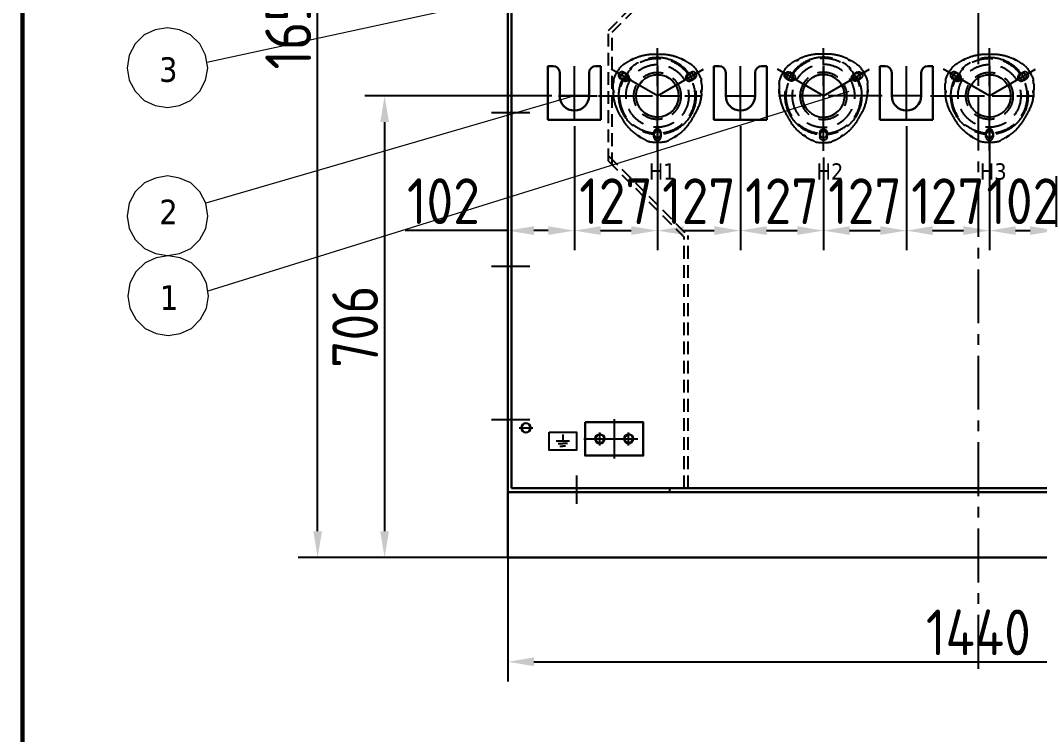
# Model space of a CAD drawing. Header units: millimetres. Extents: x 70841 to 133731, y -170061 to -164340.
# Drawn here: x 98683 to 100242, y -167358 to -166266 of the extents above; entities that cross this region are included whole.
import ezdxf

# ---------------------------------------------------------------- set-up
doc = ezdxf.new("R2010")
doc.units = ezdxf.units.MM
doc.header["$LTSCALE"] = 13
for name, pattern in [('CENTER', [50.8, 31.75, -6.35, 6.35, -6.35]), ('CENTERX2', [101.6, 63.5, -12.7, 12.7, -12.7]), ('DASHED', [0.75, 0.5, -0.25])]:
    doc.linetypes.add(name, pattern=pattern)
for name, color, linetype in [('1', 4, 'Continuous'), ('2细线层', 4, 'Continuous'), ('3中心线层', 1, 'CENTER'), ('4虚线层', 6, 'DASHED'), ('粗实线', 4, 'Continuous')]:
    doc.layers.add(name, color=color, linetype=linetype)
doc.layers.add('标注、文本', color=3, linetype='Continuous', lineweight=25)
doc.layers.add('铁心', color=3, linetype='Continuous', lineweight=0)
doc.styles.get("Standard").update_dxf_attribs({"font": 'gbenor.shx', "bigfont": 'gbcbig.shx'})
doc.styles.add('Tahoma$001', font='tahoma.ttf', dxfattribs={"height": 2.159784})
doc.dimstyles.new('1-15', dxfattribs={"dimscale": 20, "dimtxt": 3.5, "dimasz": 2, "dimexe": 1.5, "dimexo": 0.5, "dimgap": 0.5, "dimtad": 1, "dimtoh": 1, "dimdec": 1, "dimdsep": 46, "dimtxsty": 'Standard', "dimcen": 2.5, "dimclrd": 3, "dimclre": 3, "dimclrt": 3, "dimadec": 0, "dimazin": 2, "dimtfac": 1, "dimtdec": 1, "dimtmove": 0, "dimatfit": 2, "dimfxl": 1, "dimarcsym": 0})

# ---------------------------------------------------------------- blocks, each defined once
blk = doc.blocks.new('A$C712F3155')
at = {"layer": '1', "color": 1, "linetype": 'CENTERX2', "lineweight": -3, "ltscale": 0.1}
for p, q in [((90, 0), (90, 157)), ((90, 84.1), (19.5, 124.8)), ((90, 130.3), (90, 35.5)), ((90, 84.1), (160.5, 124.8)), ((0, 84.1), (158.7, 84.1))]:
    blk.add_line(p, q, dxfattribs=at)
blk.add_circle((90, 84.1), 59, dxfattribs=at)
at = {"layer": '2细线层'}
for centre in [(38.9, 113.6), (141.1, 113.6), (90, 25.1)]:
    blk.add_circle(centre, 5, dxfattribs=at)
at = {"layer": '标注、文本'}
for centre in [(38.9, 113.6), (141.1, 113.6), (90, 25.1)]:
    blk.add_arc(centre, 5.5, 242.6715, 150, dxfattribs=at)
at = {"layer": '粗实线'}
blk.add_circle((90, 84.1), 32.5, dxfattribs=at)
blk = doc.blocks.new('A$C03F92070')
at = {"layer": '4虚线层', "ltscale": 5}
for p, q in [((67.8, 40.2), (67.8, 116)), ((16.5, 94.8), (10.9, 98)), ((16.4, 107.6), (22, 104.3)), ((113.7, 104.3), (119.3, 107.6)), ((124.8, 98), (119.2, 94.8)), ((23.3, 71.5), (112.4, 71.5)), ((62.3, 8.9), (62.3, 15.4)), ((73.3, 15.4), (73.3, 8.9))]:
    blk.add_line(p, q, dxfattribs=at)
for radius in [57.5, 48, 36, 32.5]:
    blk.add_circle((67.8, 71.5), radius, dxfattribs=at)
at = {"layer": '4虚线层', "ltscale": 5, "extrusion": (0, 0, -1)}
for centre, radius, start, end in [((-68.8, 46.5), 90, 55.4521, 61.3818), ((-68.8, 46.5), 90, 64.9245, 71.0219), ((-62.3, 65.4), 70, 71.0219, 87.9453), ((-67.8, -88), 223.5, 87.9453, 92.0547), ((-73.4, 65.4), 70, 92.0547, 108.9781), ((-66.9, 46.5), 90, 108.9781, 115.0755), ((-66.9, 46.5), 90, 118.6182, 124.5479), ((-67.8, 71.5), 71.5, 20.9645, 39.0355), ((-68.8, 46.5), 90, 51.0831, 52.2343), ((-66.9, 46.5), 90, 127.7657, 128.9169), ((-67.8, 71.5), 71.5, 140.9645, 159.0355), ((-90, 83.1), 90, 7.7657, 8.9169), ((-45.7, 83.1), 90, 171.0831, 172.2343), ((-90, 83.1), 90, 358.6182, 4.5479), ((-45.7, 83.1), 90, 175.4521, 181.3818), ((-90, 83.1), 90, 349.4672, 355.0755), ((-70.3, 79.5), 70, 331.9245, 349.4672), ((-65.6, 80.8), 70, 186.6023, 207.2178), ((-45.7, 83.1), 90, 184.9245, 186.6023), ((71, 151), 223.5, 207.2178, 212.3568), ((-205.8, 151.7), 223.5, 327.6503, 331.9245), ((-76.1, 69.6), 70, 310.1708, 327.6503), ((-58.7, 68.9), 70, 212.3568, 233.0262), ((-89, 84.9), 90, 304.9245, 310.1708), ((-89, 84.9), 90, 295.4521, 301.3818), ((-89, 84.9), 90, 291.0831, 292.2343), ((-67.8, 71.5), 71.5, 260.9645, 279.0355), ((-46.7, 84.9), 90, 247.7657, 248.9169), ((-46.7, 84.9), 90, 238.6182, 244.5479), ((-46.7, 84.9), 90, 233.0262, 235.0755)]:
    blk.add_arc(centre, radius, start, end, dxfattribs=at)
at = {"layer": '4虚线层', "ltscale": 5}
for centre, start, end in [((13.6, 102.8), 60, 240), ((19.2, 99.6), 240, 60), ((116.5, 99.6), 120, 300), ((122.1, 102.8), 300, 120), ((67.8, 15.4), 0, 180), ((67.8, 8.9), 180, 0)]:
    blk.add_arc(centre, 5.5, start, end, dxfattribs=at)
for points, knots in [([(30.9, 128.1), (30.9, 128.1), (30.9, 128.1), (30.8, 128.1), (30.8, 128), (30.6, 128), (30.5, 127.9), (30.2, 127.8), (30, 127.7), (29.7, 127.5), (29.5, 127.4), (29.2, 127.3), (29, 127.2), (28.6, 127), (28.4, 126.9), (28, 126.7), (27.8, 126.6), (27.4, 126.4), (27.2, 126.3), (26.9, 126.1), (26.7, 126), (26.4, 125.8), (26.2, 125.8), (26, 125.6), (25.9, 125.6), (25.7, 125.5), (25.6, 125.4), (25.6, 125.4), (25.6, 125.4), (25.6, 125.4), (25.6, 125.4), (25.6, 125.4)], [0, 0, 0, 0, 0.043819, 0.043819, 0.119878, 0.119878, 0.195937, 0.195937, 0.271996, 0.271996, 0.348055, 0.348055, 0.424114, 0.424114, 0.500173, 0.500173, 0.576231, 0.576231, 0.65229, 0.65229, 0.728349, 0.728349, 0.804408, 0.804408, 0.880467, 0.880467, 0.956526, 0.956526, 0.994556, 0.994556, 1, 1, 1, 1]), ([(30.7, 128), (30.6, 128), (30.6, 127.9), (30.5, 127.8), (30.4, 127.8), (30.3, 127.6), (30.2, 127.5), (30.1, 127.4), (30, 127.3), (29.9, 127), (29.8, 126.9), (29.6, 126.7), (29.5, 126.6), (29.3, 126.5), (29.2, 126.4), (28.9, 126.3), (28.8, 126.2), (28.4, 126.1), (28.1, 126), (27.5, 125.9), (27.3, 125.8), (26.9, 125.8), (26.7, 125.7), (26.5, 125.7), (26.4, 125.7), (26, 125.6), (25.8, 125.6), (25.7, 125.5)], [0, 0, 0, 0, 0.0625, 0.0625, 0.125, 0.125, 0.1875, 0.1875, 0.25, 0.25, 0.3125, 0.3125, 0.375, 0.375, 0.4375, 0.4375, 0.5, 0.5, 0.625, 0.625, 0.75, 0.75, 0.8125, 0.8125, 0.875, 0.875, 1, 1, 1, 1]), ([(110.1, 125.4), (110.1, 125.4), (110.1, 125.4), (110.1, 125.4), (110.1, 125.4), (110.1, 125.4), (110, 125.5), (109.8, 125.6), (109.7, 125.6), (109.5, 125.8), (109.3, 125.8), (109, 126), (108.8, 126.1), (108.5, 126.3), (108.3, 126.4), (107.9, 126.6), (107.7, 126.7), (107.3, 126.9), (107.1, 127), (106.7, 127.2), (106.5, 127.3), (106.2, 127.5), (106, 127.5), (105.7, 127.7), (105.5, 127.8), (105.2, 127.9), (105.1, 128), (104.9, 128), (104.9, 128.1), (104.8, 128.1), (104.8, 128.1), (104.8, 128.1), (104.8, 128.1), (104.8, 128.1)], [0, 0, 0, 0, 0.005743, 0.005743, 0.043766, 0.043766, 0.119813, 0.119813, 0.195859, 0.195859, 0.271906, 0.271906, 0.347952, 0.347952, 0.423999, 0.423999, 0.500046, 0.500046, 0.576092, 0.576092, 0.652139, 0.652139, 0.728185, 0.728185, 0.804232, 0.804232, 0.880279, 0.880279, 0.956325, 0.956325, 0.994349, 0.994349, 1, 1, 1, 1]), ([(110, 125.5), (109.9, 125.5), (109.8, 125.6), (109.6, 125.6), (109.5, 125.6), (109.2, 125.7), (109, 125.7), (108.4, 125.8), (108.2, 125.9), (107.6, 126), (107.3, 126.1), (106.9, 126.2), (106.8, 126.3), (106.5, 126.4), (106.4, 126.5), (106.2, 126.6), (106.1, 126.7), (105.9, 126.9), (105.8, 127), (105.7, 127.3), (105.6, 127.3), (105.5, 127.5), (105.4, 127.6), (105.3, 127.8), (105.2, 127.8), (105.1, 127.9), (105.1, 128), (105, 128)], [0, 0, 0, 0, 0.0625, 0.0625, 0.125, 0.125, 0.25, 0.25, 0.375, 0.375, 0.5, 0.5, 0.5625, 0.5625, 0.625, 0.625, 0.6875, 0.6875, 0.75, 0.75, 0.8125, 0.8125, 0.875, 0.875, 0.9375, 0.9375, 1, 1, 1, 1]), ([(13.9, 117.8), (13.9, 117.8), (13.9, 117.8), (13.8, 117.7), (13.8, 117.7), (13.7, 117.6), (13.7, 117.6)], [0, 0, 0, 0, 0.272943, 0.542517, 0.809704, 1, 1, 1, 1]), ([(14.2, 118), (14.2, 118), (14.1, 118), (14.1, 117.9), (14, 117.9), (14, 117.8), (13.9, 117.8)], [0, 0, 0, 0, 0.251777, 0.501943, 0.751136, 1, 1, 1, 1]), ([(14.6, 118.3), (14.5, 118.2), (14.5, 118.2), (14.4, 118.1), (14.3, 118.1), (14.2, 118), (14.2, 118)], [0, 0, 0, 0, 0.251749, 0.501948, 0.751171, 1, 1, 1, 1]), ([(15.7, 119.2), (15.7, 119.1), (15.6, 119), (15.5, 118.9), (15.3, 118.8), (15.2, 118.7), (15.1, 118.6), (14.9, 118.5), (14.8, 118.5), (14.7, 118.4), (14.6, 118.3), (14.6, 118.3)], [0, 0, 0, 0, 0.114473, 0.22719, 0.338528, 0.448878, 0.558641, 0.668227, 0.778044, 0.888502, 1, 1, 1, 1]), ([(17.8, 120.6), (17.8, 120.6), (17.7, 120.6), (17.6, 120.5), (17.3, 120.3), (16.9, 120), (16.6, 119.8), (16.3, 119.6), (16, 119.4), (15.8, 119.2), (15.7, 119.2)], [0, 0, 0, 0, 0.026865, 0.187364, 0.351072, 0.511786, 0.674931, 0.783277, 0.891149, 1, 1, 1, 1]), ([(120, 119.2), (119.9, 119.2), (119.8, 119.3), (119.7, 119.4), (119.5, 119.5), (119.4, 119.6), (119.3, 119.6), (119.1, 119.8), (118.8, 120), (118.4, 120.3), (118.1, 120.5), (118, 120.6), (117.9, 120.6), (117.9, 120.6)], [0, 0, 0, 0, 0.05466, 0.108896, 0.162888, 0.216817, 0.270864, 0.325211, 0.488741, 0.649833, 0.813717, 0.974388, 1, 1, 1, 1]), ([(121.1, 118.3), (121.1, 118.3), (121, 118.4), (120.9, 118.5), (120.8, 118.5), (120.6, 118.6), (120.5, 118.7), (120.4, 118.8), (120.2, 118.9), (120.1, 119), (120, 119.1), (120, 119.2)], [0, 0, 0, 0, 0.111498, 0.221956, 0.331773, 0.441359, 0.551122, 0.661472, 0.77281, 0.885527, 1, 1, 1, 1]), ([(121.5, 118), (121.5, 118), (121.4, 118.1), (121.3, 118.1), (121.2, 118.2), (121.2, 118.2), (121.1, 118.3)], [0, 0, 0, 0, 0.248829, 0.498052, 0.748251, 1, 1, 1, 1]), ([(121.8, 117.8), (121.7, 117.8), (121.7, 117.9), (121.6, 117.9), (121.6, 118), (121.5, 118), (121.5, 118)], [0, 0, 0, 0, 0.248864, 0.498057, 0.748223, 1, 1, 1, 1]), ([(122, 117.6), (122, 117.6), (121.9, 117.7), (121.9, 117.7), (121.8, 117.8), (121.8, 117.8), (121.8, 117.8)], [0, 0, 0, 0, 0.190293, 0.457482, 0.727057, 1, 1, 1, 1]), ([(0.7, 94.3), (0.7, 94.2), (0.7, 94.1), (0.6, 94), (0.6, 93.8), (0.6, 93.6), (0.6, 93.5), (0.6, 93.3), (0.6, 93.1), (0.5, 93), (0.5, 92.8), (0.5, 92.8)], [0, 0, 0, 0, 0.111498, 0.221956, 0.331773, 0.441359, 0.551122, 0.661472, 0.77281, 0.885527, 1, 1, 1, 1]), ([(0.7, 94.7), (0.7, 94.6), (0.7, 94.6), (0.7, 94.5), (0.7, 94.4), (0.7, 94.3), (0.7, 94.3)], [0, 0, 0, 0, 0.248829, 0.498052, 0.748251, 1, 1, 1, 1]), ([(0.8, 95.3), (0.8, 95.3), (0.8, 95.2), (0.8, 95.2), (0.8, 95.1), (0.8, 95), (0.8, 95)], [0, 0, 0, 0, 0.190297, 0.457484, 0.727058, 1, 1, 1, 1]), ([(134.9, 95), (134.9, 95), (134.9, 95.1), (134.9, 95.2), (134.9, 95.2), (134.9, 95.3), (134.9, 95.3)], [0, 0, 0, 0, 0.272943, 0.542517, 0.809704, 1, 1, 1, 1]), ([(135, 94.7), (135, 94.7), (134.9, 94.8), (134.9, 94.8), (134.9, 94.9), (134.9, 95), (134.9, 95)], [0, 0, 0, 0, 0.251777, 0.501943, 0.751136, 1, 1, 1, 1]), ([(135, 94.3), (135, 94.3), (135, 94.4), (135, 94.5), (135, 94.6), (135, 94.6), (135, 94.7)], [0, 0, 0, 0, 0.251749, 0.501948, 0.751171, 1, 1, 1, 1]), ([(135.2, 92.8), (135.2, 92.8), (135.2, 93), (135.1, 93.1), (135.1, 93.3), (135.1, 93.5), (135.1, 93.6), (135.1, 93.8), (135.1, 94), (135, 94.1), (135, 94.2), (135, 94.3)], [0, 0, 0, 0, 0.114473, 0.22719, 0.338528, 0.448878, 0.558641, 0.668227, 0.778044, 0.888502, 1, 1, 1, 1]), ([(0, 81.2), (0, 81.2), (0, 81.2), (0, 81.1), (0, 81.1), (0, 81.1), (0, 81), (0, 80.8), (0, 80.7), (0, 80.4), (0, 80.2), (0.1, 79.8), (0.1, 79.7), (0.1, 79.2), (0.1, 79), (0.1, 78.6), (0.1, 78.4), (0.1, 77.9), (0.2, 77.7), (0.2, 77.3), (0.2, 77.1), (0.2, 76.7), (0.2, 76.5), (0.3, 76.1), (0.3, 76), (0.3, 75.7), (0.3, 75.5), (0.3, 75.3), (0.3, 75.3), (0.3, 75.2), (0.3, 75.2), (0.3, 75.2), (0.3, 75.2), (0.3, 75.2)], [0, 0, 0, 0, 0.005743, 0.005743, 0.043766, 0.043766, 0.119813, 0.119813, 0.195859, 0.195859, 0.271906, 0.271906, 0.347952, 0.347952, 0.423999, 0.423999, 0.500046, 0.500046, 0.576092, 0.576092, 0.652139, 0.652139, 0.728185, 0.728185, 0.804232, 0.804232, 0.880279, 0.880279, 0.956325, 0.956325, 0.994349, 0.994349, 1, 1, 1, 1]), ([(0, 81), (0, 80.9), (0, 80.8), (0.1, 80.6), (0.1, 80.5), (0.2, 80.2), (0.3, 80), (0.5, 79.5), (0.6, 79.2), (0.8, 78.7), (0.8, 78.4), (0.9, 78), (0.9, 77.8), (1, 77.5), (1, 77.4), (0.9, 77.1), (0.9, 77), (0.8, 76.7), (0.8, 76.6), (0.7, 76.3), (0.6, 76.2), (0.5, 76), (0.5, 75.9), (0.4, 75.8), (0.4, 75.7), (0.3, 75.5), (0.3, 75.5), (0.3, 75.4)], [0, 0, 0, 0, 0.0625, 0.0625, 0.125, 0.125, 0.25, 0.25, 0.375, 0.375, 0.5, 0.5, 0.5625, 0.5625, 0.625, 0.625, 0.6875, 0.6875, 0.75, 0.75, 0.8125, 0.8125, 0.875, 0.875, 0.9375, 0.9375, 1, 1, 1, 1]), ([(0.5, 92.8), (0.5, 92.7), (0.5, 92.6), (0.5, 92.4), (0.5, 92.3), (0.4, 92.1), (0.4, 91.9), (0.4, 91.7), (0.4, 91.3), (0.3, 90.9), (0.3, 90.5), (0.3, 90.3), (0.3, 90.3), (0.3, 90.2)], [0, 0, 0, 0, 0.05466, 0.108897, 0.162889, 0.216817, 0.270864, 0.325211, 0.488741, 0.649833, 0.813717, 0.974388, 1, 1, 1, 1]), ([(135.4, 75.4), (135.4, 75.5), (135.4, 75.5), (135.3, 75.7), (135.3, 75.8), (135.2, 75.9), (135.2, 76), (135.1, 76.2), (135, 76.3), (134.9, 76.6), (134.9, 76.7), (134.8, 77), (134.8, 77.1), (134.7, 77.4), (134.7, 77.5), (134.8, 77.8), (134.8, 78), (134.9, 78.4), (134.9, 78.7), (135.1, 79.2), (135.2, 79.5), (135.3, 79.8), (135.4, 80), (135.5, 80.2), (135.5, 80.3), (135.6, 80.6), (135.7, 80.8), (135.7, 81)], [0, 0, 0, 0, 0.0625, 0.0625, 0.125, 0.125, 0.1875, 0.1875, 0.25, 0.25, 0.3125, 0.3125, 0.375, 0.375, 0.4375, 0.4375, 0.5, 0.5, 0.625, 0.625, 0.75, 0.75, 0.8125, 0.8125, 0.875, 0.875, 1, 1, 1, 1]), ([(135.4, 90.2), (135.4, 90.3), (135.4, 90.3), (135.4, 90.5), (135.4, 90.9), (135.3, 91.3), (135.3, 91.7), (135.3, 92.1), (135.2, 92.4), (135.2, 92.7), (135.2, 92.8)], [0, 0, 0, 0, 0.026865, 0.187364, 0.351073, 0.511786, 0.674931, 0.783277, 0.891149, 1, 1, 1, 1]), ([(135.4, 75.2), (135.4, 75.2), (135.4, 75.2), (135.4, 75.3), (135.4, 75.3), (135.4, 75.5), (135.4, 75.7), (135.4, 76), (135.4, 76.1), (135.5, 76.5), (135.5, 76.7), (135.5, 77.1), (135.5, 77.3), (135.5, 77.7), (135.6, 78), (135.6, 78.4), (135.6, 78.6), (135.6, 79), (135.6, 79.3), (135.6, 79.7), (135.6, 79.9), (135.7, 80.2), (135.7, 80.4), (135.7, 80.7), (135.7, 80.8), (135.7, 81), (135.7, 81.1), (135.7, 81.1), (135.7, 81.1), (135.7, 81.2), (135.7, 81.2), (135.7, 81.2)], [0, 0, 0, 0, 0.043819, 0.043819, 0.119878, 0.119878, 0.195937, 0.195937, 0.271996, 0.271996, 0.348055, 0.348055, 0.424114, 0.424114, 0.500173, 0.500173, 0.576232, 0.576232, 0.65229, 0.65229, 0.728349, 0.728349, 0.804408, 0.804408, 0.880467, 0.880467, 0.956526, 0.956526, 0.994556, 0.994556, 1, 1, 1, 1]), ([(37.3, 11.2), (37.3, 11.2), (37.3, 11.2), (37.4, 11.1), (37.4, 11.1), (37.6, 11), (37.7, 10.9), (37.9, 10.7), (38.1, 10.6), (38.4, 10.4), (38.6, 10.3), (38.9, 10.1), (39.1, 10), (39.4, 9.7), (39.6, 9.6), (40, 9.4), (40.2, 9.3), (40.5, 9), (40.7, 8.9), (41, 8.7), (41.2, 8.6), (41.5, 8.4), (41.6, 8.3), (41.9, 8.2), (42, 8.1), (42.2, 8), (42.2, 8), (42.3, 7.9), (42.3, 7.9), (42.3, 7.9), (42.3, 7.9), (42.3, 7.9)], [0, 0, 0, 0, 0.043819, 0.043819, 0.119878, 0.119878, 0.195937, 0.195937, 0.271996, 0.271996, 0.348055, 0.348055, 0.424114, 0.424114, 0.500173, 0.500173, 0.576231, 0.576231, 0.65229, 0.65229, 0.728349, 0.728349, 0.804408, 0.804408, 0.880467, 0.880467, 0.956526, 0.956526, 0.994556, 0.994556, 1, 1, 1, 1]), ([(37.5, 11.1), (37.5, 11), (37.6, 11), (37.7, 11), (37.8, 10.9), (38, 10.9), (38.1, 10.9), (38.3, 10.9), (38.5, 10.9), (38.7, 10.8), (38.8, 10.8), (39.1, 10.8), (39.3, 10.7), (39.5, 10.6), (39.6, 10.5), (39.9, 10.4), (40, 10.3), (40.3, 10), (40.5, 9.8), (40.9, 9.4), (41.1, 9.2), (41.3, 8.9), (41.4, 8.8), (41.6, 8.6), (41.7, 8.5), (41.9, 8.2), (42, 8.1), (42.1, 8)], [0, 0, 0, 0, 0.0625, 0.0625, 0.125, 0.125, 0.1875, 0.1875, 0.25, 0.25, 0.3125, 0.3125, 0.375, 0.375, 0.4375, 0.4375, 0.5, 0.5, 0.625, 0.625, 0.75, 0.75, 0.8125, 0.8125, 0.875, 0.875, 1, 1, 1, 1]), ([(50.3, 3.6), (50.3, 3.6), (50.4, 3.5), (50.6, 3.5), (50.9, 3.3), (51.3, 3.1), (51.7, 3), (52, 2.8), (52.3, 2.7), (52.5, 2.6), (52.6, 2.5)], [0, 0, 0, 0, 0.026866, 0.187364, 0.351073, 0.511786, 0.674931, 0.783277, 0.891149, 1, 1, 1, 1]), ([(52.6, 2.5), (52.7, 2.5), (52.8, 2.5), (52.9, 2.4), (53.1, 2.3), (53.3, 2.3), (53.4, 2.2), (53.6, 2.1), (53.7, 2.1), (53.8, 2), (53.9, 2), (54, 1.9)], [0, 0, 0, 0, 0.114473, 0.22719, 0.338528, 0.448878, 0.558641, 0.668227, 0.778044, 0.888502, 1, 1, 1, 1]), ([(54, 1.9), (54, 1.9), (54.1, 1.9), (54.2, 1.9), (54.3, 1.8), (54.3, 1.8), (54.4, 1.8)], [0, 0, 0, 0, 0.251749, 0.501948, 0.751171, 1, 1, 1, 1]), ([(54.4, 1.8), (54.4, 1.8), (54.5, 1.7), (54.5, 1.7), (54.6, 1.7), (54.7, 1.7), (54.7, 1.6)], [0, 0, 0, 0, 0.251777, 0.501943, 0.751136, 1, 1, 1, 1]), ([(54.7, 1.6), (54.7, 1.6), (54.8, 1.6), (54.8, 1.6), (54.9, 1.6), (54.9, 1.5), (54.9, 1.5)], [0, 0, 0, 0, 0.272943, 0.542518, 0.809705, 1, 1, 1, 1]), ([(80.8, 1.5), (80.8, 1.5), (80.8, 1.6), (80.9, 1.6), (80.9, 1.6), (81, 1.6), (81, 1.6)], [0, 0, 0, 0, 0.190295, 0.457482, 0.727057, 1, 1, 1, 1]), ([(81, 1.6), (81, 1.7), (81.1, 1.7), (81.2, 1.7), (81.2, 1.7), (81.3, 1.8), (81.3, 1.8)], [0, 0, 0, 0, 0.248864, 0.498057, 0.748223, 1, 1, 1, 1]), ([(81.3, 1.8), (81.4, 1.8), (81.4, 1.8), (81.5, 1.9), (81.6, 1.9), (81.7, 1.9), (81.7, 1.9)], [0, 0, 0, 0, 0.248829, 0.498052, 0.748251, 1, 1, 1, 1]), ([(81.7, 1.9), (81.8, 2), (81.9, 2), (82, 2.1), (82.1, 2.1), (82.3, 2.2), (82.4, 2.3), (82.6, 2.3), (82.7, 2.4), (82.9, 2.5), (83, 2.5), (83.1, 2.5)], [0, 0, 0, 0, 0.111498, 0.221956, 0.331773, 0.441359, 0.551122, 0.661472, 0.77281, 0.885527, 1, 1, 1, 1]), ([(83.1, 2.5), (83.1, 2.5), (83.2, 2.6), (83.4, 2.7), (83.5, 2.7), (83.7, 2.8), (83.8, 2.9), (84.1, 3), (84.4, 3.1), (84.8, 3.3), (85.1, 3.5), (85.3, 3.5), (85.4, 3.6), (85.4, 3.6)], [0, 0, 0, 0, 0.05466, 0.108897, 0.162889, 0.216817, 0.270864, 0.325211, 0.488741, 0.649834, 0.813718, 0.974389, 1, 1, 1, 1]), ([(93.4, 7.9), (93.4, 7.9), (93.4, 7.9), (93.4, 7.9), (93.4, 7.9), (93.5, 8), (93.5, 8), (93.7, 8.1), (93.8, 8.2), (94.1, 8.3), (94.2, 8.4), (94.5, 8.6), (94.7, 8.7), (95, 8.9), (95.2, 9), (95.6, 9.3), (95.7, 9.4), (96.1, 9.6), (96.3, 9.7), (96.7, 10), (96.8, 10.1), (97.2, 10.3), (97.3, 10.4), (97.6, 10.6), (97.8, 10.7), (98, 10.9), (98.1, 11), (98.3, 11.1), (98.3, 11.1), (98.4, 11.2), (98.4, 11.2), (98.4, 11.2), (98.4, 11.2), (98.4, 11.2)], [0, 0, 0, 0, 0.005743, 0.005743, 0.043766, 0.043766, 0.119813, 0.119813, 0.195859, 0.195859, 0.271906, 0.271906, 0.347952, 0.347952, 0.423999, 0.423999, 0.500046, 0.500046, 0.576092, 0.576092, 0.652139, 0.652139, 0.728185, 0.728185, 0.804232, 0.804232, 0.880279, 0.880279, 0.956325, 0.956325, 0.994349, 0.994349, 1, 1, 1, 1]), ([(93.6, 8), (93.6, 8), (93.7, 8.1), (93.8, 8.2), (93.9, 8.3), (94.1, 8.6), (94.3, 8.8), (94.6, 9.2), (94.8, 9.4), (95.2, 9.8), (95.4, 10), (95.7, 10.3), (95.8, 10.4), (96.1, 10.5), (96.2, 10.6), (96.4, 10.7), (96.6, 10.8), (96.9, 10.8), (97, 10.8), (97.2, 10.9), (97.4, 10.9), (97.6, 10.9), (97.7, 10.9), (97.9, 10.9), (98, 11), (98.1, 11), (98.2, 11), (98.2, 11.1)], [0, 0, 0, 0, 0.0625, 0.0625, 0.125, 0.125, 0.25, 0.25, 0.375, 0.375, 0.5, 0.5, 0.5625, 0.5625, 0.625, 0.625, 0.6875, 0.6875, 0.75, 0.75, 0.8125, 0.8125, 0.875, 0.875, 0.9375, 0.9375, 1, 1, 1, 1])]:
    blk.add_open_spline(points, degree=3, knots=knots, dxfattribs=at)
blk.add_open_spline([(0.8, 95.3), (0.8, 95.2), (0.8, 95.1), (0.8, 95)], degree=3, dxfattribs=at)
blk = doc.blocks.new('A$C78BF4BCD')
at = {"layer": '1', "color": 1, "linetype": 'CENTERX2', "lineweight": -3, "ltscale": 0.1}
for p, q in [((40.5, 0), (40.5, 82)), ((63, 36.5), (18, 36.5))]:
    blk.add_line(p, q, dxfattribs=at)
at = {"layer": '粗实线', "lineweight": 30}
for p, q in [((0, 0), (0, 82)), ((8, 82), (0, 82)), ((81, 82), (73, 82)), ((81, 0), (81, 82)), ((18, 36.5), (18, 72)), ((63, 36.5), (63, 72)), ((81, 0), (0, 0))]:
    blk.add_line(p, q, dxfattribs=at)
for centre, radius, start, end in [((8, 72), 10, 0, 90), ((73, 72), 10, 90, 180), ((40.5, 36.5), 22.5, 180, 0)]:
    blk.add_arc(centre, radius, start, end, dxfattribs=at)
blk = doc.blocks.new('257561')
at = {"layer": '标注、文本'}
for p, q in [((856.87, 2219.06), (856.87, 2214.09)), ((851.69, 2214.09), (862.06, 2214.09)), ((853.4, 2212.22), (856.87, 2212.22)), ((854.71, 2210.17), (856.87, 2210.17)), ((860.35, 2212.22), (856.87, 2212.22)), ((859.04, 2210.17), (856.87, 2210.17))]:
    blk.add_line(p, q, dxfattribs=at)
blk = doc.blocks.new('*D956')
at = {"layer": 'Defpoints', "color": 0, "transparency": 16777216}
for p in [(99428.2, -167067.3), (100868.2, -167067.3), (100868.2, -167246.9)]:
    blk.add_point(p, dxfattribs=at)
at = {"layer": '标注、文本', "color": 3, "lineweight": -2, "transparency": 16777216}
for p, q in [((99428.2, -167077.3), (99428.2, -167276.9)), ((100868.2, -167077.3), (100868.2, -167276.9)), ((99468.2, -167246.9), (100828.2, -167246.9))]:
    blk.add_line(p, q, dxfattribs=at)
at = {"layer": '标注、文本', "color": 3, "transparency": 16777216}
for points in [[(99468.2, -167240.2), (99468.2, -167253.5), (99428.2, -167246.9)], [(100828.2, -167240.2), (100828.2, -167253.5), (100868.2, -167246.9)]]:
    blk.add_solid(points, dxfattribs=at)
at = {"layer": '标注、文本', "color": 3, "transparency": 16777216, "insert": (100148.2, -167201.9), "char_height": 70, "attachment_point": 5}
blk.add_mtext('1440', dxfattribs=at)
blk = doc.blocks.new('*D957')
at = {"layer": 'Defpoints', "color": 0, "transparency": 16777216}
for p in [(99137.4, -165437.3), (99428.2, -165437.3), (99428.2, -167087.3)]:
    blk.add_point(p, dxfattribs=at)
at = {"layer": '标注、文本', "color": 3, "lineweight": -2, "transparency": 16777216}
for p, q in [((99418.2, -165437.3), (99107.4, -165437.3)), ((99137.4, -167047.3), (99137.4, -165477.3)), ((99418.2, -167087.3), (99107.4, -167087.3))]:
    blk.add_line(p, q, dxfattribs=at)
at = {"layer": '标注、文本', "color": 3, "transparency": 16777216}
for points in [[(99130.8, -165477.3), (99144.1, -165477.3), (99137.4, -165437.3)], [(99130.8, -167047.3), (99144.1, -167047.3), (99137.4, -167087.3)]]:
    blk.add_solid(points, dxfattribs=at)
at = {"layer": '标注、文本', "color": 3, "transparency": 16777216, "insert": (99092.4, -166262.3), "char_height": 70, "attachment_point": 5, "rotation": 90}
blk.add_mtext('1650', dxfattribs=at)
blk = doc.blocks.new('*D958')
at = {"layer": 'Defpoints', "color": 0, "transparency": 16777216}
for p in [(99428.2, -166417.8), (99530.2, -166417.8), (99428.2, -166587.4)]:
    blk.add_point(p, dxfattribs=at)
at = {"layer": '标注、文本', "color": 3, "lineweight": -2, "transparency": 16777216}
for p, q in [((99428.2, -166427.8), (99428.2, -166617.4)), ((99530.2, -166427.8), (99530.2, -166617.4)), ((99428.2, -166587.4), (99271.3, -166587.4)), ((99490.2, -166587.4), (99468.2, -166587.4))]:
    blk.add_line(p, q, dxfattribs=at)
at = {"layer": '标注、文本', "color": 3, "transparency": 16777216}
for points in [[(99468.2, -166580.7), (99468.2, -166594), (99428.2, -166587.4)], [(99490.2, -166580.7), (99490.2, -166594), (99530.2, -166587.4)]]:
    blk.add_solid(points, dxfattribs=at)
at = {"layer": '标注、文本', "color": 3, "transparency": 16777216, "insert": (99329.8, -166542.4), "char_height": 70, "attachment_point": 5}
blk.add_mtext('102', dxfattribs=at)
blk = doc.blocks.new('*D959')
at = {"layer": 'Defpoints', "color": 0, "transparency": 16777216}
for p in [(99530.2, -166417.8), (99657.2, -166417.3), (99657.2, -166587.4)]:
    blk.add_point(p, dxfattribs=at)
at = {"layer": '标注、文本', "color": 3, "lineweight": -2, "transparency": 16777216}
for p, q in [((99530.2, -166427.8), (99530.2, -166617.4)), ((99657.2, -166427.3), (99657.2, -166617.4)), ((99570.2, -166587.4), (99617.2, -166587.4))]:
    blk.add_line(p, q, dxfattribs=at)
at = {"layer": '标注、文本', "color": 3, "transparency": 16777216}
for points in [[(99570.2, -166580.7), (99570.2, -166594), (99530.2, -166587.4)], [(99617.2, -166580.7), (99617.2, -166594), (99657.2, -166587.4)]]:
    blk.add_solid(points, dxfattribs=at)
at = {"layer": '标注、文本', "color": 3, "transparency": 16777216, "insert": (99593.7, -166542.4), "char_height": 70, "attachment_point": 5}
blk.add_mtext('127', dxfattribs=at)
blk = doc.blocks.new('*D960')
at = {"layer": 'Defpoints', "color": 0, "transparency": 16777216}
for p in [(99784.2, -166417.8), (99657.2, -166452.8), (99784.2, -166587.4)]:
    blk.add_point(p, dxfattribs=at)
at = {"layer": '标注、文本', "color": 3, "lineweight": -2, "transparency": 16777216}
for p, q in [((99784.2, -166427.8), (99784.2, -166617.4)), ((99657.2, -166462.8), (99657.2, -166617.4)), ((99697.2, -166587.4), (99744.2, -166587.4))]:
    blk.add_line(p, q, dxfattribs=at)
at = {"layer": '标注、文本', "color": 3, "transparency": 16777216}
for points in [[(99697.2, -166580.7), (99697.2, -166594), (99657.2, -166587.4)], [(99744.2, -166580.7), (99744.2, -166594), (99784.2, -166587.4)]]:
    blk.add_solid(points, dxfattribs=at)
at = {"layer": '标注、文本', "color": 3, "transparency": 16777216, "insert": (99720.7, -166542.4), "char_height": 70, "attachment_point": 5}
blk.add_mtext('127', dxfattribs=at)
blk = doc.blocks.new('*D961')
at = {"layer": 'Defpoints', "color": 0, "transparency": 16777216}
for p in [(99784.2, -166417.8), (99911.2, -166465.4), (99911.2, -166587.4)]:
    blk.add_point(p, dxfattribs=at)
at = {"layer": '标注、文本', "color": 3, "lineweight": -2, "transparency": 16777216}
for p, q in [((99784.2, -166427.8), (99784.2, -166617.4)), ((99911.2, -166475.4), (99911.2, -166617.4)), ((99824.2, -166587.4), (99871.2, -166587.4))]:
    blk.add_line(p, q, dxfattribs=at)
at = {"layer": '标注、文本', "color": 3, "transparency": 16777216}
for points in [[(99824.2, -166580.7), (99824.2, -166594), (99784.2, -166587.4)], [(99871.2, -166580.7), (99871.2, -166594), (99911.2, -166587.4)]]:
    blk.add_solid(points, dxfattribs=at)
at = {"layer": '标注、文本', "color": 3, "transparency": 16777216, "insert": (99847.7, -166542.4), "char_height": 70, "attachment_point": 5}
blk.add_mtext('127', dxfattribs=at)
blk = doc.blocks.new('*D962')
at = {"layer": 'Defpoints', "color": 0, "transparency": 16777216}
for p in [(100038.2, -166417.8), (99911.2, -166465.4), (100038.2, -166587.4)]:
    blk.add_point(p, dxfattribs=at)
at = {"layer": '标注、文本', "color": 3, "lineweight": -2, "transparency": 16777216}
for p, q in [((100038.2, -166427.8), (100038.2, -166617.4)), ((99911.2, -166475.4), (99911.2, -166617.4)), ((99951.2, -166587.4), (99998.2, -166587.4))]:
    blk.add_line(p, q, dxfattribs=at)
at = {"layer": '标注、文本', "color": 3, "transparency": 16777216}
for points in [[(99951.2, -166580.7), (99951.2, -166594), (99911.2, -166587.4)], [(99998.2, -166580.7), (99998.2, -166594), (100038.2, -166587.4)]]:
    blk.add_solid(points, dxfattribs=at)
at = {"layer": '标注、文本', "color": 3, "transparency": 16777216, "insert": (99974.7, -166542.4), "char_height": 70, "attachment_point": 5}
blk.add_mtext('127', dxfattribs=at)
blk = doc.blocks.new('*D963')
at = {"layer": 'Defpoints', "color": 0, "transparency": 16777216}
for p in [(100038.2, -166417.8), (100165.2, -166417.8), (100165.2, -166587.4)]:
    blk.add_point(p, dxfattribs=at)
at = {"layer": '标注、文本', "color": 3, "lineweight": -2, "transparency": 16777216}
for p, q in [((100038.2, -166427.8), (100038.2, -166617.4)), ((100165.2, -166427.8), (100165.2, -166617.4)), ((100078.2, -166587.4), (100125.2, -166587.4))]:
    blk.add_line(p, q, dxfattribs=at)
at = {"layer": '标注、文本', "color": 3, "transparency": 16777216}
for points in [[(100078.2, -166580.7), (100078.2, -166594), (100038.2, -166587.4)], [(100125.2, -166580.7), (100125.2, -166594), (100165.2, -166587.4)]]:
    blk.add_solid(points, dxfattribs=at)
at = {"layer": '标注、文本', "color": 3, "transparency": 16777216, "insert": (100101.7, -166542.4), "char_height": 70, "attachment_point": 5}
blk.add_mtext('127', dxfattribs=at)
blk = doc.blocks.new('*D964')
at = {"layer": 'Defpoints', "color": 0, "transparency": 16777216}
for p in [(100165.2, -166430), (100267.2, -166430), (100267.2, -166587.4)]:
    blk.add_point(p, dxfattribs=at)
at = {"layer": '标注、文本', "color": 3, "lineweight": -2, "transparency": 16777216}
for p, q in [((100165.2, -166440), (100165.2, -166617.4)), ((100267.2, -166440), (100267.2, -166617.4)), ((100205.2, -166587.4), (100227.2, -166587.4))]:
    blk.add_line(p, q, dxfattribs=at)
at = {"layer": '标注、文本', "color": 3, "transparency": 16777216}
for points in [[(100205.2, -166580.7), (100205.2, -166594), (100165.2, -166587.4)], [(100227.2, -166580.7), (100227.2, -166594), (100267.2, -166587.4)]]:
    blk.add_solid(points, dxfattribs=at)
at = {"layer": '标注、文本', "color": 3, "transparency": 16777216, "insert": (100216.2, -166542.4), "char_height": 70, "attachment_point": 5}
blk.add_mtext('102', dxfattribs=at)
blk = doc.blocks.new('*D970')
at = {"layer": 'Defpoints', "color": 0, "transparency": 16777216}
for p in [(99505.8, -166381.3), (99239.8, -167087.3), (99505.8, -167087.3)]:
    blk.add_point(p, dxfattribs=at)
at = {"layer": '标注、文本', "color": 3, "lineweight": -2, "transparency": 16777216}
for p, q in [((99495.8, -166381.3), (99209.8, -166381.3)), ((99239.8, -166421.3), (99239.8, -167047.3)), ((99495.8, -167087.3), (99209.8, -167087.3))]:
    blk.add_line(p, q, dxfattribs=at)
at = {"layer": '标注、文本', "color": 3, "transparency": 16777216}
for points in [[(99233.2, -166421.3), (99246.5, -166421.3), (99239.8, -166381.3)], [(99233.2, -167047.3), (99246.5, -167047.3), (99239.8, -167087.3)]]:
    blk.add_solid(points, dxfattribs=at)
at = {"layer": '标注、文本', "color": 3, "transparency": 16777216, "insert": (99194.8, -166734.3), "char_height": 70, "attachment_point": 5, "rotation": 90}
blk.add_mtext('706', dxfattribs=at)

msp = doc.modelspace()

# ---------------------------------------------------------------- linework, layer by layer
at = {"layer": '1', "color": 1, "linetype": 'CENTERX2', "lineweight": -3, "ltscale": 0.1}
for p, q in [((100148.169, -167257.483), (100148.169, -165244.506)), ((99505.779, -166381.332), (99564.779, -166381.332)), ((99403.169, -166406.532), (99462.169, -166406.532)), ((99403.169, -166641.532), (99462.169, -166641.532)), ((99403.169, -166876.532), (99462.169, -166876.532)), ((99591.102, -166875.805), (99591.102, -166936.08)), ((99569.102, -166915.951), (99569.102, -166895.934)), ((99613.102, -166915.951), (99613.102, -166895.934)), ((99544.779, -166905.943), (99637.424, -166905.943)), ((99533.169, -166961.919), (99533.169, -167005.514))]:
    msp.add_line(p, q, dxfattribs=at)
at = {"layer": '1', "const_width": 6.541}
msp.add_lwpolyline([(98685.929, -169738.188), (105861.929, -169738.188), (105861.929, -164580.438), (98685.929, -164580.438), (98685.929, -169738.188)], dxfattribs=at)
at = {"layer": '3中心线层', "ltscale": 0.4}
msp.add_line((99445.677, -166889.032), (99466.607, -166889.032), dxfattribs=at)
at = {"layer": '4虚线层', "ltscale": 3}
for p, q in [((99582.169, -166281.332), (99692.169, -166171.332)), ((99588.169, -166283.817), (99698.169, -166173.817)), ((99582.169, -166481.332), (99582.169, -166281.332)), ((99588.169, -166487.332), (99588.169, -166283.817)), ((99582.169, -166472.847), (99704.169, -166594.847)), ((99582.169, -166481.332), (99698.169, -166597.332)), ((99698.169, -166981.332), (99698.169, -166597.332)), ((99704.169, -166981.332), (99704.169, -166594.847)), ((100738.169, -166981.332), (99434.169, -166981.332))]:
    msp.add_line(p, q, dxfattribs=at)
at = {"layer": '4虚线层', "ltscale": 5}
msp.add_line((99675.669, -166981.332), (99675.669, -166987.332), dxfattribs=at)
at = {"layer": '标注、文本', "color": 4, "lineweight": 30}
msp.add_lwpolyline([(99546.602, -166880.443), (99635.602, -166880.443), (99635.602, -166931.443), (99546.602, -166931.443)], close=True, dxfattribs=at)
at = {"layer": '标注、文本'}
msp.add_lwpolyline([(99491.677, -166895.482), (99533.197, -166895.482), (99533.197, -166923.191), (99491.677, -166923.191)], close=True, dxfattribs=at)
at = {"layer": '标注、文本', "color": 4, "lineweight": 30}
for centre in [(99569.102, -166905.943), (99613.102, -166905.943)]:
    msp.add_circle(centre, 7, dxfattribs=at)
at = {"layer": '标注、文本'}
for centre in [(99569.102, -166905.943), (99613.102, -166905.943)]:
    msp.add_arc(centre, 6, 90, 0, dxfattribs=at)
at = {"layer": '粗实线', "lineweight": 30}
for p, q in [((99428.169, -166987.332), (99428.169, -165437.305)), ((99434.169, -166981.332), (99434.169, -165437.305)), ((99428.169, -166987.132), (99428.169, -167087.332)), ((99428.169, -166987.332), (100868.169, -166987.332)), ((99434.169, -166981.332), (100868.169, -166981.332)), ((100715.669, -166987.332), (99533.169, -166987.332)), ((99428.169, -167087.332), (100868.169, -167087.332))]:
    msp.add_line(p, q, dxfattribs=at)
msp.add_circle((99456.142, -166889.032), 7, dxfattribs=at)
at = {"layer": '铁心'}
for points in [[(99856.285, -166137.339), (98967.865, -166330.074), (98967.865, -166330.074)], [(99530.169, -166381.332), (98966.324, -166545.491), (98966.324, -166545.491)], [(99950.169, -166374.698), (98969.372, -166680.21), (98969.372, -166680.21)]]:
    msp.add_lwpolyline(points, dxfattribs=at)
for points in [[(98969.316, -166338.779), (98966.003, -166318.901), (98956.967, -166301.733), (98943.112, -166287.878), (98925.945, -166280.349), (98907.572, -166277.036), (98888.899, -166280.349), (98872.032, -166287.878), (98858.178, -166301.733), (98848.841, -166318.901), (98845.829, -166338.779), (98848.841, -166357.453), (98858.178, -166374.319), (98872.032, -166388.174), (98888.899, -166396.005), (98907.572, -166399.017), (98925.945, -166396.005), (98943.112, -166388.174), (98956.967, -166374.319), (98966.003, -166357.453)], [(98969.637, -166565.369), (98966.324, -166545.491), (98957.288, -166528.323), (98943.434, -166514.469), (98926.266, -166506.939), (98907.894, -166503.626), (98889.22, -166506.939), (98872.354, -166514.469), (98858.499, -166528.323), (98849.162, -166545.491), (98846.15, -166565.369), (98849.162, -166584.043), (98858.499, -166600.909), (98872.354, -166614.764), (98889.22, -166622.595), (98907.894, -166625.607), (98926.266, -166622.595), (98943.434, -166614.764), (98957.288, -166600.909), (98966.324, -166584.043)], [(98970.59, -166687.522), (98967.277, -166667.644), (98958.242, -166650.476), (98944.387, -166636.622), (98927.219, -166629.092), (98908.847, -166625.779), (98890.173, -166629.092), (98873.307, -166636.622), (98859.452, -166650.476), (98850.115, -166667.644), (98847.103, -166687.522), (98850.115, -166706.196), (98859.452, -166723.062), (98873.307, -166736.917), (98890.173, -166744.748), (98908.847, -166747.76), (98927.219, -166744.748), (98944.387, -166736.917), (98958.242, -166723.062), (98967.277, -166706.196)]]:
    msp.add_lwpolyline(points, close=True, dxfattribs=at)

# ---------------------------------------------------------------- block references
at = {"layer": '标注、文本'}
for name, p in [('A$C712F3155', (99567.169, -166465.423)), ('A$C03F92070', (99589.32, -166452.821)), ('A$C712F3155', (100075.169, -166465.423)), ('A$C03F92070', (100097.32, -166452.821)), ('A$C78BF4BCD', (99489.669, -166417.832)), ('A$C78BF4BCD', (99997.669, -166417.832))]:
    msp.add_blockref(name, p, dxfattribs=at)
at = {"layer": '标注、文本', "xscale": -1}
for name, p in [('A$C712F3155', (100001.169, -166465.423)), ('A$C03F92070', (99979.019, -166452.821)), ('A$C78BF4BCD', (99824.669, -166417.832))]:
    msp.add_blockref(name, p, dxfattribs=at)
at = {"layer": '标注、文本', "xscale": 2, "yscale": 2, "zscale": 2}
msp.add_blockref('257561', (97798.71, -171337.193), dxfattribs=at)

# ---------------------------------------------------------------- texts
at = {"layer": '标注、文本', "style": 'Tahoma$001'}
for s, p in [('H1', (99644.035, -166509.456)), ('H2', (99900.603, -166509.456)), ('H3', (100150.405, -166509.456))]:
    msp.add_text(s, height=25, dxfattribs=at).set_placement(p)
at = {"layer": '铁心', "style": 'Tahoma$001'}
for s, p in [('3', (98894.808, -166359.862)), ('2', (98895.129, -166577.572)), ('1', (98896.082, -166708.605))]:
    msp.add_text(s, height=37.589, dxfattribs=at).set_placement(p)

# ---------------------------------------------------------------- dimensions: what is measured, and where the dimension line sits
at = {"layer": '标注、文本'}
for base, p1, p2, picture, middle in [((99137.418, -165437.305), (99428.169, -167087.332), (99428.169, -165437.305), '*D957', (99092.418, -166262.318)), ((99239.827, -167087.332), (99505.779, -166381.332), (99505.779, -167087.332), '*D970', (99194.827, -166734.332))]:
    dim = msp.add_linear_dim(base=base, p1=p1, p2=p2, angle=90, dimstyle='1-15', dxfattribs=at)
    dim.commit()
    dim.dimension.update_dxf_attribs({"geometry": picture, "text_midpoint": middle})
for base, p1, p2, picture, middle in [((99428.169, -166587.355), (99530.169, -166417.832), (99428.169, -166417.832), '*D958', (99329.751, -166542.355)), ((99657.169, -166587.355), (99530.169, -166417.832), (99657.169, -166417.332), '*D959', (99593.669, -166542.355)), ((99784.169, -166587.355), (99657.169, -166452.832), (99784.169, -166417.832), '*D960', (99720.669, -166542.355)), ((99911.169, -166587.355), (99784.169, -166417.832), (99911.169, -166465.423), '*D961', (99847.669, -166542.355)), ((100038.169, -166587.355), (99911.169, -166465.423), (100038.169, -166417.832), '*D962', (99974.669, -166542.355)), ((100165.169, -166587.355), (100038.169, -166417.832), (100165.169, -166417.832), '*D963', (100101.669, -166542.355)), ((100868.169, -167246.868), (99428.169, -167067.332), (100868.169, -167067.332), '*D956', (100148.169, -167201.868))]:
    dim = msp.add_linear_dim(base=base, p1=p1, p2=p2, dimstyle='1-15', dxfattribs=at)
    dim.commit()
    dim.dimension.update_dxf_attribs({"geometry": picture, "text_midpoint": middle})
dim = msp.add_linear_dim(base=(100267.169, -166587.355), p1=(100165.169, -166429.965), p2=(100267.169, -166429.965), dimstyle='1-15', dxfattribs=at)
dim.commit()
dim.dimension.update_dxf_attribs({"geometry": '*D964', "text_midpoint": (100216.169, -166587.355), "dimtype": 160})

doc.saveas('drawing.dxf')
